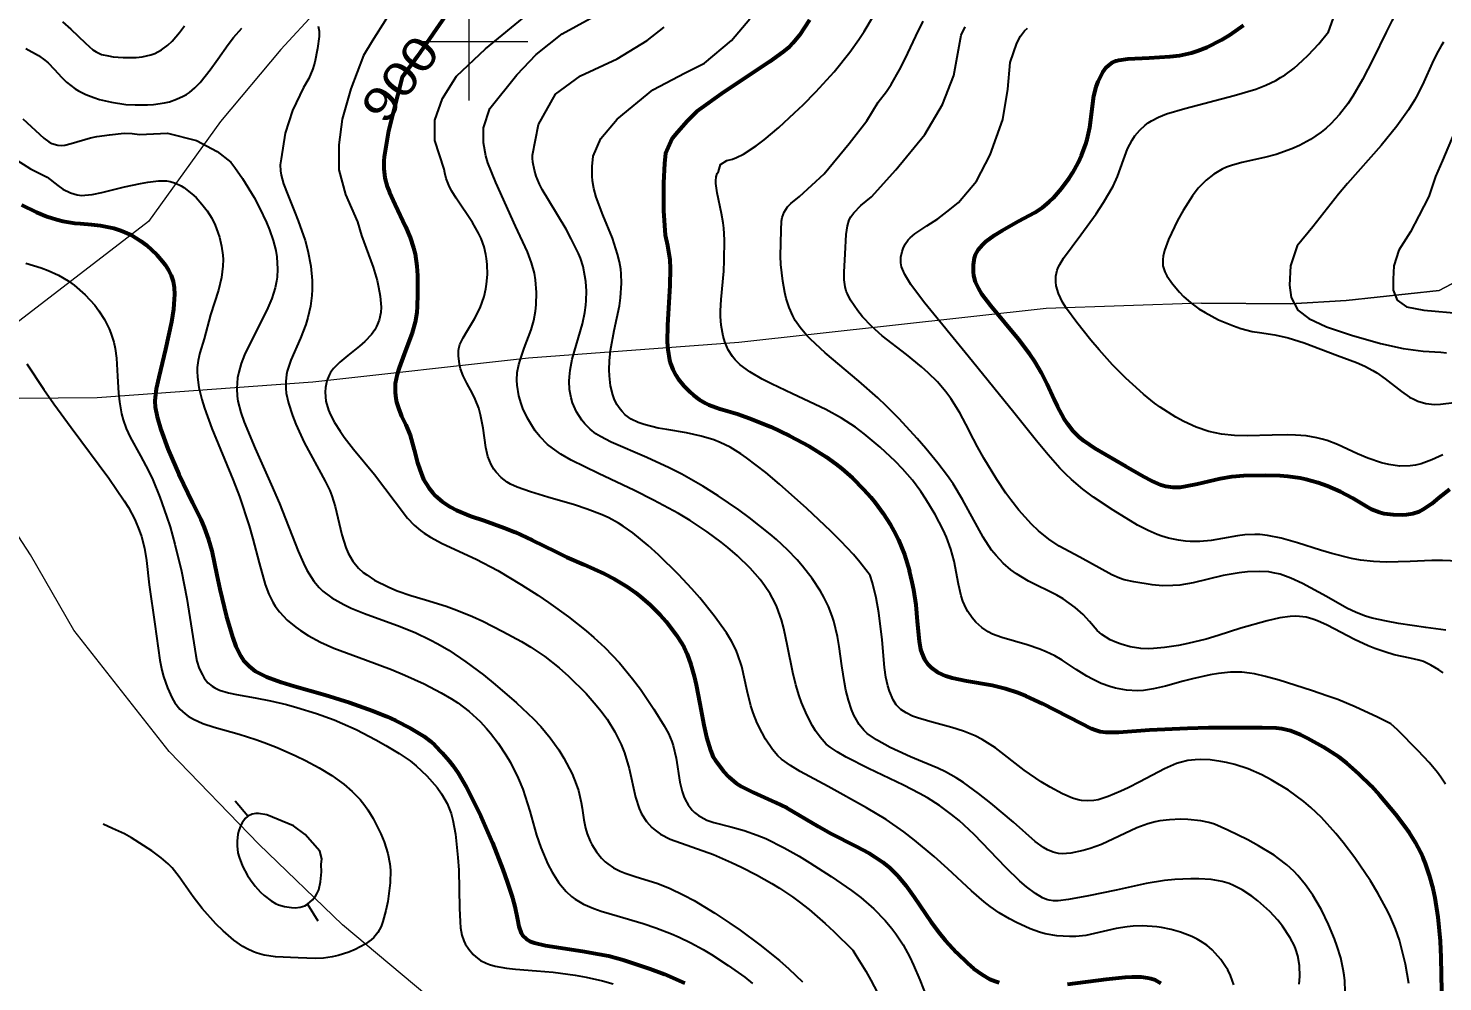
# Model space of a CAD drawing. Header units: metres. Extents: x 545098 to 555652, y 1854398 to 1862642.
# Drawn here: x 548775 to 549497, y 1857521 to 1858007 of the extents above; entities that cross this region are included whole.
import ezdxf
from ezdxf.enums import TextEntityAlignment as Align

# ---------------------------------------------------------------- set-up
doc = ezdxf.new("R2010")
doc.units = ezdxf.units.M
doc.header["$LTSCALE"] = 6.8
for name, color, linetype, lineweight in [('1', 7, 'Continuous', 25), ('2', 7, 'Continuous', 53), ('29', 7, 'Continuous', 25), ('34', 7, 'Continuous', 13), ('51', 7, 'Continuous', 13), ('52', 7, 'Continuous', 13), ('53', 7, 'Continuous', 13), ('60', 7, 'Continuous', 13)]:
    doc.layers.add(name, color=color, linetype=linetype, lineweight=lineweight)
doc.layers.add('4', color=7, linetype='Continuous')

msp = doc.modelspace()

# ---------------------------------------------------------------- linework, layer by layer
at = {"layer": '1'}
for points in [[(549497.05, 1858037.58), (549495.2, 1858036.82), (549493.4, 1858035.9), (549489.94, 1858033.67), (549486.69, 1858031.08), (549481.02, 1858025.58), (549476.42, 1858020.24), (549474.22, 1858017.05), (549470.58, 1858010.68), (549467.72, 1858005), (549461.13, 1857991.4), (549455.71, 1857980.83), (549450.72, 1857972.26), (549448.11, 1857968.35), (549443.99, 1857962.95), (549439.51, 1857958.13), (549437.11, 1857955.94)], [(549383.78, 1857799.88), (549380.5, 1857800.48), (549377.26, 1857801.27), (549370.87, 1857803.41), (549364.62, 1857806.24), (549360.52, 1857808.47), (549352.55, 1857813.62), (549349.64, 1857815.76), (549343.95, 1857820.31), (549338.47, 1857825.15), (549334.95, 1857828.49), (549328.23, 1857835.31), (549321.28, 1857842.96), (549317.08, 1857847.88), (549309.92, 1857856.79), (549304.67, 1857864.02), (549302.73, 1857867.18), (549300.61, 1857871.63), (549299.5, 1857875.54), (549299.25, 1857877.5), (549299.31, 1857880.46), (549299.95, 1857883.45), (549300.5, 1857884.96), (549301.22, 1857886.49), (549303.13, 1857889.65), (549312.08, 1857901.5), (549319.85, 1857912.3), (549323.63, 1857918.09), (549328.43, 1857926.41), (549330.72, 1857931.35), (549333.82, 1857939.83), (549335.88, 1857945.35), (549338.23, 1857949.87), (549339.63, 1857951.99), (549342.05, 1857954.92), (549344.86, 1857957.53), (549346.41, 1857958.7), (549348.07, 1857959.77), (549351.7, 1857961.64), (549355.74, 1857963.25), (549365.08, 1857966.06), (549390.25, 1857972.57), (549401.21, 1857975.91), (549406.41, 1857977.94), (549411.41, 1857980.35), (549413.83, 1857981.73), (549416.19, 1857983.24), (549420.77, 1857986.63), (549425.14, 1857990.43), (549427.94, 1857993.16), (549433.32, 1857998.95), (549438.36, 1858005.05), (549445.46, 1858025.14)], [(549284.3, 1857568.96), (549280.92, 1857571.91), (549273.75, 1857578.77), (549257.53, 1857595.72), (549249.91, 1857602.7), (549245.98, 1857605.92), (549239.97, 1857610.35), (549233.85, 1857614.26), (549229.74, 1857616.61), (549221.55, 1857620.87), (549203.63, 1857629.39), (549192.33, 1857635.1), (549187.68, 1857637.75), (549184.11, 1857640.13), (549182.2, 1857641.7), (549178.99, 1857645.23), (549176.7, 1857648.53), (549175.2, 1857651.04), (549172.29, 1857656.66), (549169.58, 1857662.96), (549168.33, 1857666.41), (549166.61, 1857672.05), (549165.1, 1857678.29), (549162.45, 1857691.71), (549160.6, 1857700.67), (549159.41, 1857705.1), (549156.97, 1857711.72), (549155.93, 1857713.93), (549153.5, 1857718.34), (549150.59, 1857722.73), (549148.39, 1857725.65), (549143.4, 1857731.44), (549136.86, 1857737.86), (549132.03, 1857742.04), (549128.62, 1857744.77), (549121.41, 1857750.07), (549112.77, 1857755.74), (549106.74, 1857759.36), (549094.13, 1857766.25), (549084.35, 1857771.14), (549066, 1857779.8), (549052.04, 1857786.63), (549046.76, 1857789.66), (549042.46, 1857792.66), (549040.06, 1857794.65), (549036.1, 1857798.64), (549033.68, 1857801.64), (549032.26, 1857803.7), (549029.73, 1857808.08), (549027.48, 1857812.97), (549026.51, 1857815.55), (549025.34, 1857819.5), (549024.46, 1857824.78), (549024.34, 1857827.43), (549024.59, 1857831.39), (549025.37, 1857835.36), (549026.14, 1857838.06), (549028.13, 1857843.74), (549031.59, 1857853.1), (549033.01, 1857857.91), (549033.93, 1857862.65), (549034.27, 1857865.78), (549034.42, 1857872.1), (549033.88, 1857878.61), (549033.29, 1857881.99), (549031.87, 1857887.29), (549029.73, 1857892.95), (549023.74, 1857905.99), (549013.65, 1857928.17), (549009.55, 1857938.2), (549008.46, 1857941.91), (549007.3, 1857948.48), (549007.3, 1857956.18), (549010.6, 1857966.08), (549024.35, 1857983.14), (549034.25, 1857993.6), (549047.44, 1858004.05), (549068.85, 1858015.75)], [(548792.68, 1858010.22), (548796.91, 1858006.41), (548804.33, 1857999.25), (548808, 1857995.99), (548809.71, 1857994.84), (548812.54, 1857993.59), (548815.99, 1857992.78), (548818.51, 1857992.43), (548823.58, 1857992.03), (548830.21, 1857991.98), (548833.32, 1857992.3), (548837.59, 1857993.29), (548839.77, 1857994.11), (548843.08, 1857995.88), (548846.37, 1857998.35), (548848.49, 1858000.32), (548852.37, 1858004.73), (548854.84, 1858008.24)], [(548957.83, 1858011.98), (548950.55, 1858000.29), (548946.21, 1857993.04), (548939.64, 1857976.01), (548935.24, 1857960.6), (548933.59, 1857947.4), (548933.59, 1857934.74), (548936.89, 1857922.09), (548943.08, 1857908.11), (548945.16, 1857901.24), (548951, 1857885.02), (548953.07, 1857878.18), (548953.86, 1857874.93), (548954.7, 1857870.31), (548955.11, 1857864.63), (548954.94, 1857861.96), (548954.13, 1857858.1), (548952.77, 1857854.78), (548951.85, 1857853.14), (548950.14, 1857850.71), (548946.8, 1857847.09), (548944.07, 1857844.69), (548938.12, 1857839.98), (548934.03, 1857836.6), (548930.91, 1857833.41), (548929.37, 1857831.32), (548928.55, 1857829.93), (548927.38, 1857827.07), (548926.68, 1857823.69), (548926.55, 1857821.36), (548926.98, 1857816.68), (548928.26, 1857812.06), (548929.28, 1857809.66), (548931.36, 1857805.76), (548934.15, 1857801.39), (548936.31, 1857798.31), (548941.01, 1857792.16), (548951.82, 1857779.22), (548962.28, 1857765.29), (548968.64, 1857757.04), (548971.95, 1857753.51), (548975.2, 1857750.69)], [(549157.39, 1857635.85), (549154.8, 1857638.92), (549151.2, 1857644.33), (549149.42, 1857647.47), (549146.96, 1857652.5), (549144.89, 1857657.7), (549143.72, 1857661.28), (549141.79, 1857668.87), (549139.08, 1857681.41), (549136.96, 1857687.88), (549136.03, 1857690.03), (549133.84, 1857694.3), (549131.24, 1857698.58), (549125.04, 1857707.27), (549117.74, 1857716.33), (549113.65, 1857721.03), (549106.85, 1857728.34), (549096.66, 1857738.36), (549091.36, 1857743.13), (549083.57, 1857749.45), (549078.64, 1857752.91), (549076.2, 1857754.42), (549071.26, 1857757.11), (549067.81, 1857758.72), (549060.22, 1857761.65), (549053.75, 1857763.75), (549040.21, 1857767.73), (549031.24, 1857770.41), (549024.54, 1857772.81), (549021.19, 1857774.37), (549019.34, 1857775.44), (549016.27, 1857777.77), (549013.72, 1857780.49), (549012.62, 1857782.01), (549011.19, 1857784.47), (549009.57, 1857788.54), (549008.56, 1857793.04), (549007.2, 1857802.92), (549005.83, 1857809.76), (549004.9, 1857813.09), (549003.16, 1857817.8), (549001.78, 1857820.66), (548998.87, 1857825.88), (548996.97, 1857829.55), (548995.65, 1857833.17), (548995.09, 1857835.5), (548994.56, 1857839.8), (548994.59, 1857842.33), (548994.77, 1857843.57), (548995.32, 1857845.54), (548996.92, 1857849.03), (548998.6, 1857851.89), (549002.71, 1857858.68), (549005.6, 1857864.32), (549007.64, 1857870.11), (549008.52, 1857873.94), (549008.92, 1857876.45), (549009.33, 1857881.3), (549009.26, 1857886.37), (549008.92, 1857889.55), (549008.58, 1857891.59), (549007.61, 1857895.5), (549006.1, 1857899.71), (549004.84, 1857902.45), (549001.75, 1857907.92), (548993.41, 1857920.19), (548991.23, 1857923.84), (548990.06, 1857926.11), (548988.37, 1857930.29), (548987.6, 1857933.16), (548987.3, 1857934.97), (548982.53, 1857949.6), (548982.53, 1857960.05), (548986.38, 1857971.06), (548993.62, 1857982.53), (549008.37, 1857996.37), (549030.15, 1858014.32)], [(549302.73, 1857616.3), (549296.4, 1857619.76), (549291.85, 1857622.56), (549283.15, 1857628.49), (549268.52, 1857639.81), (549261.72, 1857644.03), (549258.03, 1857645.9), (549252.22, 1857648.35), (549246.24, 1857650.29), (549234.92, 1857653.24), (549228.77, 1857655.07), (549226.19, 1857656.04), (549222.89, 1857657.62), (549220.24, 1857659.42), (549218.76, 1857660.82), (549217.88, 1857661.86), (549216.33, 1857664.27), (549214.36, 1857668.81), (549213.56, 1857671.46), (549212.6, 1857675.86), (549211.93, 1857680.83), (549210.66, 1857694.87), (549209.03, 1857708.74), (549207.64, 1857716.42), (549205.72, 1857724.08), (549204.51, 1857727.79), (549203.54, 1857729.18), (549199.31, 1857734.64), (549195.99, 1857738.5), (549189.57, 1857745.29), (549184.42, 1857750.4), (549172.27, 1857761.86), (549158.38, 1857774.32), (549151.37, 1857780.24), (549141.56, 1857787.83), (549138.6, 1857789.86), (549133.15, 1857793.17), (549128.12, 1857795.65), (549124.88, 1857796.93), (549118.42, 1857798.88), (549110.83, 1857800.51), (549100.92, 1857802.2), (549096.48, 1857802.98), (549089.21, 1857804.71), (549086.3, 1857805.73), (549082.64, 1857807.53), (549079.67, 1857809.74), (549078.02, 1857811.39), (549077.05, 1857812.56), (549075.42, 1857815.01), (549073.99, 1857817.9), (549073.25, 1857819.94), (549072.17, 1857824.45), (549071.55, 1857829.69), (549071.44, 1857832.61), (549071.59, 1857837.34), (549072.15, 1857842.46), (549074, 1857852.69), (549076.73, 1857865.4), (549077.3, 1857869.35), (549077.79, 1857876.96), (549077.61, 1857881.69), (549077.34, 1857884.04), (549076.7, 1857887.71), (549075.74, 1857891.65), (549073.14, 1857899.79), (549068.27, 1857911.72), (549064.82, 1857920.77), (549063.56, 1857925.13), (549062.9, 1857929.04), (549062.73, 1857931.48), (549062.81, 1857936.37), (549063.26, 1857941.69), (549067.24, 1857950.68), (549075.49, 1857960.58), (549093.63, 1857975.44), (549110.13, 1857984.24), (549120.03, 1857989.19), (549133.77, 1858000.75), (549143.12, 1858011.75)], [(549291.12, 1857690.16), (549284.6, 1857692.45), (549271.75, 1857696.16), (549266.96, 1857697.92), (549264.73, 1857699.03), (549261.54, 1857701.19), (549258.51, 1857704.03), (549256.64, 1857706.22), (549254.44, 1857709.37), (549253.51, 1857710.98), (549251.84, 1857714.68), (549250.99, 1857717.31), (549249.62, 1857723.4), (549247.42, 1857735.05), (549245.78, 1857741.27), (549243.53, 1857747.26), (549241.73, 1857751.14), (549237.63, 1857758.84), (549233.01, 1857766.64), (549230.44, 1857770.57), (549226.1, 1857776.42), (549221.1, 1857782.17), (549217.46, 1857785.93), (549209.69, 1857793.21), (549201.45, 1857800.1), (549197.05, 1857803.38), (549189.88, 1857808.04), (549181.94, 1857812.4), (549165.02, 1857820.42), (549154.28, 1857825.48), (549149.43, 1857827.95), (549143.13, 1857831.64), (549138.27, 1857835.31), (549135.75, 1857837.8), (549134.36, 1857839.48), (549132.14, 1857842.94), (549130.37, 1857847.02), (549129.56, 1857849.81), (549128.58, 1857855.52), (549128.27, 1857859.82), (549128.23, 1857862.71), (549128.5, 1857868.57), (549129.91, 1857882.94), (549130.17, 1857888.38), (549130.18, 1857898.97), (549129.85, 1857904.89), (549129.54, 1857907.74), (549128.78, 1857912.36), (549126.57, 1857923.02), (549125.9, 1857927.74), (549125.84, 1857929.04), (549126.02, 1857931.22), (549126.57, 1857932.92), (549127.14, 1857933.84), (549128.27, 1857937.47), (549131.48, 1857939.44), (549134.35, 1857940.17), (549136.44, 1857940.96), (549139.98, 1857942.77), (549146.37, 1857946.95), (549150.48, 1857950.07), (549157.99, 1857956.37), (549166.03, 1857963.74), (549170.34, 1857967.9), (549176.9, 1857974.52), (549186.24, 1857984.77), (549194.21, 1857994.74), (549198.76, 1858001.13), (549201.49, 1858005.27), (549206.32, 1858013.23)], [(549303.03, 1857715.86), (549299.78, 1857717.79), (549285.27, 1857724.82), (549279.2, 1857728.53), (549276.33, 1857730.64), (549272.34, 1857734.09), (549268.75, 1857737.89), (549266.51, 1857740.71), (549262.13, 1857747.37), (549251.72, 1857766.47), (549246.82, 1857774.56), (549244.04, 1857778.61), (549239.08, 1857785.15), (549232.96, 1857792.54), (549228.46, 1857797.71), (549219.29, 1857807.68), (549212.8, 1857814.25), (549208.46, 1857818.37), (549198.82, 1857826.85), (549181.6, 1857841.32), (549174.1, 1857848.28), (549172.09, 1857850.4), (549168.81, 1857854.33), (549166.37, 1857857.93), (549165.11, 1857860.18), (549163.24, 1857864.47), (549161.75, 1857869.11), (549161.01, 1857872.12), (549159.96, 1857877.94), (549159, 1857886.36), (549158.81, 1857890.71), (549159.12, 1857903.93), (549159.36, 1857908.44), (549159.67, 1857910.38), (549160.63, 1857913.1), (549162.43, 1857915.78), (549164.11, 1857917.56), (549168.52, 1857921.11), (549181.02, 1857932.74), (549193.86, 1857948.16), (549202.85, 1857959.73), (549208.6, 1857969.15), (549212.86, 1857974.67), (549215.27, 1857978.31), (549219.45, 1857985.66), (549222.33, 1857991.3), (549227.84, 1858002.85), (549231.51, 1858010.47)], [(548773.94, 1857996.63), (548780.37, 1857993), (548783.66, 1857990.7), (548785.34, 1857989.26), (548788.41, 1857986.01), (548792.24, 1857981.74), (548794.66, 1857979.41), (548799.07, 1857976.04), (548800.77, 1857975.02), (548804.5, 1857973.15), (548808.61, 1857971.55), (548811.53, 1857970.63), (548817.66, 1857969.16), (548824.86, 1857968.12), (548829.68, 1857967.8), (548835.94, 1857967.83), (548838.94, 1857968.04), (548844.55, 1857968.86), (548847.16, 1857969.48), (548850.83, 1857970.7), (548854.21, 1857972.28), (548855.8, 1857973.21), (548857.31, 1857974.24), (548860.15, 1857976.58), (548862.81, 1857979.28), (548867.91, 1857985.68), (548871.8, 1857991.19), (548877.15, 1857998.73), (548879.9, 1858002.27), (548884.09, 1858006.97)], [(548923.04, 1858007.96), (548923.45, 1858005.47), (548923.49, 1858002.73), (548922.75, 1857996.55), (548921.27, 1857989.7), (548920.23, 1857986.23), (548918.2, 1857981.23), (548915.53, 1857976.69), (548909.95, 1857965.01), (548906.1, 1857953.45), (548904.07, 1857940.38), (548903.66, 1857937.28), (548903.79, 1857934.19), (548904.14, 1857932.07), (548905.4, 1857927.59), (548907.51, 1857921.97), (548911.02, 1857913.44), (548912.87, 1857908.73), (548916.33, 1857898.58), (548917.77, 1857893.34), (548919.32, 1857885.58), (548919.96, 1857878.22), (548919.94, 1857873.59), (548919.75, 1857870.64), (548919.03, 1857865.11), (548917.78, 1857859.46), (548916.71, 1857855.89), (548913.98, 1857848.81), (548909.09, 1857837.58), (548907.27, 1857832.01), (548906.88, 1857830.22), (548906.46, 1857826.68), (548906.49, 1857823.15), (548906.75, 1857820.74), (548907.83, 1857815.67), (548909.86, 1857809.42), (548911.62, 1857804.97), (548915.95, 1857795.65), (548926.55, 1857775.94), (548928.88, 1857771.19), (548930.03, 1857768.44), (548931.75, 1857763.03), (548935.12, 1857748.49), (548937.09, 1857742.11)], [(549199.01, 1857651.72), (549196.31, 1857656.56), (549195.09, 1857659.41), (549193.48, 1857664.14), (549192.18, 1857669.34), (549191.44, 1857673.13), (549190.13, 1857681.65), (549188.75, 1857691.51), (549187.85, 1857696.71), (549185.98, 1857704.46), (549185.18, 1857706.97), (549183.27, 1857711.88), (549180.96, 1857716.67), (549179.18, 1857719.83), (549175.06, 1857726.15), (549170.12, 1857732.55), (549167.27, 1857735.83), (549162.41, 1857740.88), (549156.76, 1857746.16), (549153.6, 1857748.89), (549142.84, 1857757.41), (549137.65, 1857761.22), (549127.04, 1857768.48), (549119.27, 1857773.37), (549108.53, 1857779.44), (549102.04, 1857782.73), (549090.66, 1857787.92), (549072.4, 1857795.79), (549066.97, 1857798.64), (549064.7, 1857800.1), (549061.72, 1857802.45), (549059.1, 1857805.1), (549057.53, 1857807.04), (549054.85, 1857811.25), (549052.77, 1857815.9), (549052.01, 1857818.45), (549051.28, 1857822.66), (549051.09, 1857826.83), (549051.16, 1857829.06), (549051.5, 1857832.57), (549052.53, 1857838.16), (549057.76, 1857856.12), (549059.01, 1857861.94), (549059.54, 1857865.68), (549059.75, 1857868.11), (549059.85, 1857872.78), (549059.49, 1857877.68), (549059.06, 1857880.63), (549058.12, 1857885.33), (549056.87, 1857889.61), (549055.85, 1857891.95), (549052.08, 1857899.56), (549049.49, 1857904.36), (549040.68, 1857919.11), (549037.3, 1857924.72), (549035.88, 1857927.4), (549034.16, 1857931.53), (549033.31, 1857934.49), (549032.58, 1857938.61), (549032.39, 1857940.71), (549032.4, 1857942.24), (549035.35, 1857957.83), (549044.14, 1857973.24), (549056.79, 1857982.59), (549075.49, 1857991.4), (549090.88, 1858000.75), (549099.51, 1858007.47)], [(549498.17, 1857699.89), (549487.95, 1857701.32), (549473.99, 1857703.32), (549467.85, 1857704.4), (549460.61, 1857706.04), (549457.28, 1857707.03), (549452.49, 1857708.85), (549447.75, 1857711.15), (549437.39, 1857717.03), (549425.13, 1857723.71), (549419.12, 1857726.47), (549413.66, 1857728.39), (549410.19, 1857729.2), (549407.86, 1857729.55), (549402.98, 1857729.84), (549396.94, 1857729.59), (549392.75, 1857729.15), (549384.63, 1857727.78), (549369.22, 1857723.99), (549362.43, 1857722.88), (549358.95, 1857722.59), (549353.67, 1857722.53), (549348.44, 1857722.94), (549339.08, 1857724.49), (549334.18, 1857725.61), (549331.8, 1857726.39), (549327.76, 1857728.14), (549311.5, 1857737.1), (549300.9, 1857742.78), (549295.71, 1857746.22), (549290.4, 1857750.63), (549286.9, 1857753.99), (549280.42, 1857761.08), (549276.27, 1857766.31), (549273.78, 1857769.75), (549269.17, 1857776.7), (549262.5, 1857787.68), (549259.33, 1857793.39), (549257.32, 1857797.26), (549253.37, 1857805.01), (549250.27, 1857810.71), (549245.67, 1857818.01), (549243.1, 1857821.49), (549238.88, 1857826.49), (549234.14, 1857831.21), (549230.7, 1857834.27), (549223.12, 1857840.42), (549210.75, 1857850.1), (549205.18, 1857854.99), (549200.64, 1857859.76), (549198.19, 1857862.79), (549194.55, 1857868.27), (549192.94, 1857871.4), (549192.36, 1857872.87), (549191.73, 1857875.06), (549191.27, 1857878.56), (549191.26, 1857882.58), (549191.82, 1857891.92), (549192.34, 1857901.77), (549192.92, 1857906.06), (549193.89, 1857909.22), (549194.64, 1857910.66), (549196.2, 1857912.82), (549199.82, 1857916.43), (549205.21, 1857920.9), (549217.62, 1857934.67), (549232.39, 1857952.66), (549241.38, 1857968.08), (549247.16, 1857982.86), (549250.97, 1858003.33), (549252.97, 1858007.59)], [(549304.34, 1857779.54), (549301.36, 1857782.59), (549295.34, 1857789.26), (549289.34, 1857796.44), (549277.81, 1857810.96), (549254.61, 1857839.71), (549232.4, 1857866.75), (549227.61, 1857872.98), (549225.29, 1857876.24), (549222.23, 1857881.28), (549221.01, 1857884.02), (549220.61, 1857885.3), (549220.25, 1857887.19), (549220.27, 1857890.15), (549220.83, 1857893.04), (549221.34, 1857894.54), (549222.45, 1857896.81), (549224.02, 1857899.01), (549224.99, 1857900.07), (549227.34, 1857902.06), (549233.46, 1857906.09), (549239.04, 1857909.77), (549245.23, 1857914.43), (549249.53, 1857917.97), (549258.72, 1857928.88), (549265.78, 1857942.38), (549272.2, 1857960.37), (549274.77, 1857975.79), (549276.03, 1857989.53), (549279.44, 1857999.35), (549281.16, 1858002.87), (549283.26, 1858005.58), (549284.88, 1858006.99)], [(549497.04, 1857999.83), (549495.8, 1857997.93), (549493.45, 1857993.74), (549491.23, 1857989.18), (549486.94, 1857979.63), (549483.92, 1857973.38), (549482.2, 1857970.22), (549479.2, 1857965.25), (549473.25, 1857956.9), (549465.27, 1857947.17), (549448.03, 1857927.66), (549443.4, 1857922.26), (549430.42, 1857905.71), (549422.34, 1857895.91), (549418.93, 1857885.69), (549418.51, 1857875.9), (549419.36, 1857869.51), (549422.76, 1857863.12), (549428.3, 1857858.86), (549437.24, 1857854.6), (549450, 1857850.34), (549464.9, 1857846.08), (549476.39, 1857843.53), (549486.61, 1857842.25), (549495.61, 1857841.63), (549498.59, 1857841.37)], [(548772.41, 1857960.77), (548783.08, 1857950.8), (548785.6, 1857949), (548787.18, 1857948.18), (548790.15, 1857947.28), (548792.27, 1857947.15), (548793.74, 1857947.3), (548797.08, 1857948.07)], [(548797.08, 1857948.07), (548806.83, 1857950.98), (548810.05, 1857951.64), (548816.58, 1857952.56), (548824.07, 1857953.39), (548828.13, 1857953.32), (548831.83, 1857952.74), (548846.16, 1857953.45), (548861.01, 1857949.6), (548871.46, 1857944.1), (548878.39, 1857938.61), (548880.49, 1857935.95), (548884.47, 1857930.27), (548890.3, 1857920.66), (548893.12, 1857915.36), (548896.65, 1857907.88), (548898.2, 1857904.12), (548900.11, 1857898.65), (548901.41, 1857893.55), (548901.95, 1857890.33), (548902.33, 1857884.1), (548902.11, 1857879.97), (548901.83, 1857877.84), (548901.14, 1857874.53), (548899.43, 1857869.1), (548896.83, 1857863.04), (548890.57, 1857850.67), (548885.5, 1857840.4), (548883.71, 1857835.86), (548882.47, 1857831.47), (548881.93, 1857828.63), (548881.49, 1857823.17), (548881.69, 1857819.27), (548882.09, 1857816.64), (548883.56, 1857810.94), (548885.3, 1857805.93), (548890.86, 1857792.58), (548899.08, 1857774.13), (548903.23, 1857764.44), (548912.8, 1857740.11), (548915.52, 1857734.03), (548917.29, 1857730.55), (548920.79, 1857724.88), (548923.46, 1857721.62), (548925.38, 1857719.77), (548929.98, 1857716.41), (548936.09, 1857712.97), (548939.86, 1857711.17), (548946.58, 1857708.38), (548951.81, 1857706.44), (548963.42, 1857702.24), (548972.43, 1857698.64), (548980.18, 1857694.98), (548983.99, 1857692.94), (548989.7, 1857689.59), (548998.4, 1857683.79), (549007.38, 1857677.02), (549013.3, 1857672.22), (549024.17, 1857662.83), (549032.87, 1857654.58), (549036.52, 1857650.72), (549041.37, 1857644.9), (549045.71, 1857638.77), (549048.28, 1857634.62), (549052.48, 1857626.67), (549054.67, 1857621.34), (549055.74, 1857618.07), (549057.17, 1857611.95), (549057.64, 1857609), (549058.49, 1857603.2), (549059.4, 1857598.89), (549060.27, 1857596.04), (549061.77, 1857592.32), (549062.66, 1857590.54), (549064.93, 1857586.81), (549067.54, 1857583.6), (549069.45, 1857581.75), (549070.79, 1857580.63), (549073.62, 1857578.68), (549077.05, 1857576.87), (549079.52, 1857575.83), (549085.14, 1857573.98), (549095.77, 1857570.78), (549102.26, 1857568.26), (549109.55, 1857564.74), (549114.71, 1857561.93), (549125.28, 1857555.57), (549133.06, 1857550.45), (549138.17, 1857546.9), (549148.27, 1857539.42), (549158.26, 1857531.36), (549163.12, 1857527.11), (549170.09, 1857520.46)], [(549437.11, 1857955.94), (549434.59, 1857953.9), (549429.23, 1857950.26), (549423.54, 1857947.17), (549419.62, 1857945.42), (549411.62, 1857942.59), (549405.61, 1857941.01), (549394.09, 1857938.39), (549388.82, 1857936.89), (549386.37, 1857935.99), (549384.05, 1857934.97), (549379.77, 1857932.49), (549375.89, 1857929.44), (549373.49, 1857927.07), (549371.94, 1857925.34), (549368.96, 1857921.5), (549364.2, 1857914.04), (549361.34, 1857908.8), (549356.78, 1857899.12), (549354.71, 1857893.57), (549353.98, 1857890.62), (549353.75, 1857888.89), (549353.87, 1857885.82), (549354.83, 1857882.62), (549355.87, 1857880.57), (549358.7, 1857876.47), (549362.31, 1857872.23), (549364.42, 1857870.09), (549368.05, 1857866.92), (549372.28, 1857863.86), (549375.41, 1857861.9), (549382.3, 1857858.25), (549389.81, 1857855.07), (549393.66, 1857853.77), (549399.39, 1857852.3), (549403.12, 1857851.67), (549410.95, 1857850.57), (549417.81, 1857849.08), (549425.92, 1857846.47), (549442.97, 1857839.98), (549452.55, 1857836.38), (549456.84, 1857834.53), (549460.99, 1857832.36), (549463.04, 1857831.09), (549467.19, 1857828.12), (549475.55, 1857821.62), (549479.71, 1857818.8), (549481.78, 1857817.64), (549483.84, 1857816.71), (549488.01, 1857815.48), (549492.39, 1857815.02), (549495.51, 1857815.1), (549502.47, 1857816.05)], [(549502.39, 1857953.54), (549496.43, 1857939.48), (549492.96, 1857931.27), (549489.59, 1857921.04), (549484.48, 1857911.25), (549480.23, 1857903.15), (549474.27, 1857893.78), (549471.71, 1857885.69), (549471.29, 1857878.88), (549471.29, 1857873.34), (549473.41, 1857868.23), (549478.1, 1857864.82), (549487.04, 1857863.12), (549506.19, 1857861.42)], [(548767.53, 1857940.79), (548776.33, 1857935.29), (548784.81, 1857930.92), (548790.17, 1857926.65), (548792.84, 1857924.9), (548796.64, 1857922.93), (548800.12, 1857921.89), (548802.44, 1857921.68), (548804.06, 1857921.72), (548807.69, 1857922.2), (548812.59, 1857923.23), (548824.2, 1857926.05), (548832.32, 1857927.81), (548836.21, 1857928.48), (548841.55, 1857929.08), (548845.65, 1857929.05), (548847.55, 1857928.78), (548850.31, 1857927.97), (548853.11, 1857926.61), (548854.56, 1857925.7), (548858.65, 1857922.48), (548860.72, 1857920.52), (548863.74, 1857917.25), (548866.47, 1857913.73), (548867.67, 1857911.92), (548868.75, 1857910.09), (548870.54, 1857906.42), (548871.91, 1857902.77), (548872.62, 1857900.37), (548873.67, 1857895.7), (548874.33, 1857891.23), (548874.49, 1857888.99)], [(548773.96, 1857887.06), (548781.66, 1857884.73), (548785.33, 1857883.4), (548790.59, 1857881.02), (548795.51, 1857878.05), (548798.59, 1857875.8), (548804.22, 1857870.87), (548809.07, 1857865.63), (548811.21, 1857862.86), (548814.04, 1857858.43), (548816.41, 1857853.61), (548817.31, 1857851.38), (548818.77, 1857846.88), (548819.55, 1857843.54), (548820.22, 1857838.69), (548820.62, 1857829.5), (548821.16, 1857820.71), (548821.69, 1857816.29), (548822.77, 1857810.27), (548823.54, 1857807.24), (548825.07, 1857802.73), (548827.11, 1857798.28), (548832.4, 1857788.82), (548836.52, 1857781.21)], [(548874.49, 1857888.99), (548874.46, 1857885.53), (548873.74, 1857879.86), (548872.14, 1857873.4), (548868.17, 1857860.75), (548864.8, 1857848.55), (548862.63, 1857841.36), (548861.76, 1857837.51), (548861.34, 1857833.88), (548861.28, 1857831.95), (548861.41, 1857828.86), (548862.16, 1857823.64), (548863.66, 1857817.58), (548865.06, 1857813.05), (548868.79, 1857802.81), (548879.68, 1857776.33), (548882.83, 1857768.05), (548887.78, 1857753.17), (548889.73, 1857746.44), (548892.95, 1857734.16), (548895.92, 1857723.24), (548897.79, 1857718.28), (548899.9, 1857714.13), (548901.16, 1857712.14), (548903.32, 1857709.23), (548907.28, 1857705.02), (548911.58, 1857701.38), (548913.99, 1857699.63), (548917.87, 1857697.12), (548924.19, 1857693.69), (548931.04, 1857690.72), (548947.23, 1857684.8), (548960.36, 1857679.8), (548967.18, 1857676.99), (548977.02, 1857672.56), (548985.8, 1857667.99), (548991.02, 1857664.86), (548994.22, 1857662.74), (549000.02, 1857658.39), (549005.64, 1857653.29), (549008.94, 1857649.75), (549010.98, 1857647.32), (549014.77, 1857642.29), (549018.68, 1857636.36), (549021.04, 1857632.33), (549025.05, 1857624.39), (549027.36, 1857618.73), (549028.65, 1857615.03), (549030.89, 1857607.52), (549034.35, 1857595.38), (549036.54, 1857589), (549040.23, 1857580.45), (549042.36, 1857576.41), (549045.83, 1857570.95), (549049.56, 1857566.5), (549052.25, 1857564.05), (549054.16, 1857562.61), (549058.3, 1857560.15), (549063.54, 1857557.88), (549067.36, 1857556.56), (549075.58, 1857554.09), (549088.75, 1857550.16), (549095.18, 1857548.03), (549103.23, 1857544.96), (549107.15, 1857543.25), (549113.11, 1857540.32), (549119.33, 1857536.89), (549123.59, 1857534.35), (549132.17, 1857528.81), (549140.57, 1857522.83), (549144.62, 1857519.66)], [(548774.43, 1857835.75), (548783.12, 1857822.66), (548788.27, 1857815.29), (548796.99, 1857803.25), (548816.2, 1857777.41), (548824.14, 1857765.78), (548826.21, 1857762.37), (548829.49, 1857756.28), (548831.79, 1857750.95), (548832.9, 1857747.72), (548834.38, 1857741.78), (548835.39, 1857735.47), (548836.74, 1857722.95), (548839.75, 1857702.96), (548842.27, 1857684.62), (548843.34, 1857679.43), (548844.18, 1857676.24)], [(549496.6, 1857789.24), (549491.07, 1857786.71), (549485.54, 1857784.78), (549482.77, 1857784.13), (549480.01, 1857783.73), (549474.5, 1857783.62), (549469.04, 1857784.32), (549465.43, 1857785.16), (549458.33, 1857787.57), (549453.13, 1857789.83), (549442.85, 1857794.55), (549437.68, 1857796.57), (549435.06, 1857797.39), (549432.41, 1857798.06), (549427.02, 1857798.97), (549421.45, 1857799.42), (549417.63, 1857799.51), (549409.67, 1857799.38), (549396.93, 1857799.03), (549390.36, 1857799.2), (549383.78, 1857799.88)], [(548836.52, 1857781.21), (548838.75, 1857776.52), (548842.33, 1857767.8), (548845.73, 1857758.03), (548847.44, 1857752.55), (548849.94, 1857743.79), (548853.31, 1857729.93), (548855.99, 1857716.06), (548859.52, 1857693.42), (548860.61, 1857686.91), (548861.21, 1857684.11), (548862.4, 1857680.36), (548863.94, 1857677.01), (548864.93, 1857675.37), (548866.81, 1857673.07), (548868.96, 1857671.27), (548870.29, 1857670.47), (548872.66, 1857669.35), (548877.33, 1857667.88), (548881.3, 1857667.02), (548890.82, 1857665.31), (548898.75, 1857663.79), (548906.83, 1857661.89), (548912.13, 1857660.46), (548922.14, 1857657.37), (548931.11, 1857654.14), (548935.49, 1857652.33), (548942.38, 1857649.16), (548952.49, 1857643.94), (548957.53, 1857641.12), (548964.41, 1857636.97), (548969.97, 1857633.14), (548973.07, 1857630.67), (548978.52, 1857625.49), (548983.63, 1857619.54), (548985.94, 1857616.34), (548988.83, 1857611.4), (548990.82, 1857606.41), (548991.75, 1857603.02), (548993.02, 1857595.86), (548994.33, 1857583.84), (548994.72, 1857577.36), (548995.09, 1857558.04), (548995.39, 1857551.04), (548995.68, 1857548.08), (548996.32, 1857544.34), (548997.28, 1857541.42), (548998.07, 1857539.82), (548999.91, 1857537.06), (549002.05, 1857534.43), (549003.36, 1857533.17), (549005.81, 1857531.41), (549008.63, 1857530.01), (549010.34, 1857529.39), (549013.33, 1857528.55), (549018.99, 1857527.53), (549023.61, 1857527.01), (549034.31, 1857526.15), (549042.89, 1857525.4), (549054.16, 1857523.9), (549059.71, 1857522.88), (549068.02, 1857520.94), (549073.48, 1857519.4)], [(549504.68, 1857735.07), (549496.5, 1857735.43), (549490.96, 1857735.37), (549480.03, 1857734.91), (549467.72, 1857734.6), (549461.23, 1857734.88), (549454.64, 1857735.65), (549450.07, 1857736.5), (549439.97, 1857739.05), (549434.28, 1857740.77), (549422.45, 1857744.49), (549414.22, 1857746.83), (549407.3, 1857748.24), (549403.25, 1857748.67), (549400.7, 1857748.76), (549395.74, 1857748.5), (549391.97, 1857747.99), (549384.27, 1857746.59), (549378.48, 1857745.66), (549372.78, 1857745.18), (549367.84, 1857745.18), (549365.41, 1857745.34), (549361.85, 1857745.76), (549356.65, 1857746.84), (549353.24, 1857747.86), (549350.96, 1857748.68), (549346.34, 1857750.68), (549340.93, 1857753.51), (549328.54, 1857761.05), (549318.5, 1857767.69), (549313.01, 1857771.83), (549307.28, 1857776.75), (549304.34, 1857779.54)], [(548975.2, 1857750.69), (548977.05, 1857749.35), (548980.23, 1857747.34), (548986.24, 1857744.17), (549003.66, 1857736.04), (549014.69, 1857730.29), (549026.8, 1857723.08), (549035.05, 1857717.71), (549040.46, 1857714.02), (549050.67, 1857706.63), (549059.64, 1857699.57), (549063.68, 1857696.13), (549069.27, 1857691), (549076.75, 1857683.2), (549083.4, 1857675.1), (549087.39, 1857669.71), (549094.25, 1857659.65), (549099.57, 1857651.12), (549101.65, 1857647.15), (549103.34, 1857643.16), (549104.03, 1857641.1), (549105.59, 1857634.6), (549107.54, 1857622.27), (549108.63, 1857617.58), (549109.51, 1857615), (549110.18, 1857613.47), (549111.76, 1857610.69), (549113.72, 1857608.13), (549114.91, 1857606.93), (549117.06, 1857605.25), (549119.72, 1857603.73), (549121.28, 1857603.03), (549124.89, 1857601.78), (549133.41, 1857599.49), (549140.22, 1857597.63), (549146.86, 1857595.37), (549151.29, 1857593.54), (549160.62, 1857588.92), (549168.34, 1857584.52), (549173.73, 1857581.24), (549184.61, 1857574.24), (549194.98, 1857567.09), (549199.81, 1857563.44), (549206.45, 1857557.76), (549212.25, 1857551.8), (549215.64, 1857547.7), (549217.7, 1857544.93), (549221.35, 1857539.35), (549224.74, 1857533.09), (549226.65, 1857529.03), (549229.81, 1857521.47), (549233.68, 1857512.06)], [(548937.09, 1857742.11), (548938.34, 1857739.15), (548940.64, 1857735.09), (548943.6, 1857731.52), (548945.98, 1857729.37), (548947.76, 1857728.02), (548951.8, 1857725.44), (548959.13, 1857721.76), (548963.33, 1857720.02), (548970.23, 1857717.57), (548977.76, 1857715.27), (548988.38, 1857712.04), (548993.77, 1857710.16), (549001.76, 1857706.85), (549007, 1857704.4), (549017.13, 1857699.28), (549026.77, 1857694.1), (549031.51, 1857691.28), (549038.66, 1857686.44), (549045.93, 1857680.63), (549050.71, 1857676.37), (549059.65, 1857667.49), (549064.84, 1857661.66), (549067.17, 1857658.79), (549070.35, 1857654.51), (549074.38, 1857648.08), (549077.54, 1857641.61), (549079.22, 1857637.37), (549081.68, 1857629.39), (549084.89, 1857614.68), (549086.75, 1857608.87), (549088, 1857606.11), (549090.42, 1857602.26), (549093.21, 1857599.19), (549094.85, 1857597.78), (549097.63, 1857595.83), (549102.58, 1857593.27), (549124.63, 1857585.38), (549133.9, 1857581.4), (549138.89, 1857579.03), (549146.62, 1857575.06), (549154.42, 1857570.62), (549158.26, 1857568.25), (549164.95, 1857563.76), (549168.29, 1857561.32), (549173.41, 1857557.3), (549181.58, 1857550.26), (549185.99, 1857546.16), (549195.75, 1857536.57), (549197.29, 1857534.12), (549202.27, 1857525.95), (549204.98, 1857521.25), (549208.33, 1857514.84)], [(549496.83, 1857678.14), (549494.62, 1857679.64), (549490.53, 1857682.09), (549486.71, 1857683.83), (549484.48, 1857684.55), (549480.03, 1857685.52), (549471.82, 1857687.35), (549467.06, 1857688.74), (549462.03, 1857690.54), (549458.58, 1857691.95), (549451.65, 1857695.1), (549437.59, 1857702.36), (549432.65, 1857704.68), (549430.35, 1857705.54), (549426.88, 1857706.46), (549423.54, 1857706.89), (549421.72, 1857706.95), (549418.72, 1857706.83), (549413.44, 1857706.1), (549407.13, 1857704.7), (549393.7, 1857700.85), (549382.07, 1857697.12), (549375.98, 1857695.36), (549366.64, 1857693.11), (549361.75, 1857692.13), (549354.69, 1857691.01), (549349.03, 1857690.49), (549346.41, 1857690.42), (549342.65, 1857690.56), (549337.23, 1857691.35), (549332.5, 1857692.66), (549330.21, 1857693.51), (549326.97, 1857695.01), (549322.71, 1857697.71), (549320.39, 1857699.76), (549316.37, 1857704.27), (549313.15, 1857707.85), (549309.19, 1857711.43), (549303.03, 1857715.86)], [(549498.07, 1857621.28), (549495.71, 1857624.9), (549493.92, 1857627.32), (549489.75, 1857632.33), (549484.13, 1857638.38), (549473.49, 1857648.95), (549470.14, 1857652.12), (549463.32, 1857655.51), (549451.95, 1857660.78), (549443.03, 1857664.45), (549438.07, 1857666.27), (549429.62, 1857669.06), (549413.24, 1857674.31), (549406.22, 1857676.31), (549400.65, 1857677.56), (549398.03, 1857677.98), (549394.19, 1857678.37), (549388.39, 1857678.41), (549382.24, 1857677.81), (549377.92, 1857677.1), (549368.89, 1857675.07), (549364.23, 1857673.83), (549355.14, 1857671.35), (549349.04, 1857669.9), (549343.9, 1857669.14), (549340.89, 1857668.98), (549335.33, 1857669.33), (549329.73, 1857670.35), (549326.86, 1857671.13), (549322.46, 1857672.72), (549318, 1857674.8), (549315.07, 1857676.38), (549309.63, 1857679.73), (549302.57, 1857684.51), (549298.77, 1857686.74), (549294.33, 1857688.85), (549291.12, 1857690.16)], [(548844.18, 1857676.24), (548846.14, 1857670.4), (548848.55, 1857665.19), (548849.98, 1857662.84), (548852.51, 1857659.63), (548855.22, 1857657.14), (548856.78, 1857656.01), (548859.43, 1857654.43), (548864.17, 1857652.3), (548869.91, 1857650.38), (548882.78, 1857646.74), (548891.17, 1857644.11), (548895.4, 1857642.61), (548902.03, 1857640.02), (548911.65, 1857635.78), (548916.54, 1857633.41), (548923.58, 1857629.64), (548929.94, 1857625.75), (548933.75, 1857623.1), (548936.09, 1857621.3), (548940.33, 1857617.65), (548944.41, 1857613.41), (548946.81, 1857610.41), (548948.31, 1857608.3), (548951.14, 1857603.72), (548955.05, 1857595.94), (548956.72, 1857591.89), (548958.61, 1857586.02), (548959.61, 1857580.69), (548959.85, 1857577.37), (548959.67, 1857570.99), (548958.51, 1857561.4), (548957.6, 1857556.81), (548956.04, 1857551.23), (548955.09, 1857548.77), (548953.41, 1857545.62), (548951.44, 1857543.17), (548949.99, 1857541.86), (548946.94, 1857539.71), (548941.91, 1857536.95), (548938.66, 1857535.64), (548933.2, 1857533.98), (548930.21, 1857533.29), (548925.77, 1857532.58), (548921.63, 1857532.35), (548912.74, 1857532.66), (548901.27, 1857533.24), (548895.43, 1857534.1), (548891.82, 1857535.07), (548890.1, 1857535.7), (548886.73, 1857537.26), (548884.51, 1857538.55), (548879.97, 1857541.79), (548874.56, 1857546.49), (548870.9, 1857550.09), (548863.91, 1857557.89), (548859.33, 1857563.8), (548852.13, 1857573.98), (548848.5, 1857578.67), (548846.58, 1857580.68), (548842.96, 1857583.77), (548838.09, 1857587.33), (548827.84, 1857593.94), (548824.19, 1857595.93), (548818.14, 1857598.62), (548813.32, 1857600.91)], [(549446.75, 1857515.51), (549446.61, 1857521.06), (549446.32, 1857523.9), (549445.87, 1857526.79), (549444.57, 1857532.64), (549442.81, 1857538.5), (549441.44, 1857542.34), (549438.39, 1857549.7), (549434.7, 1857557.22), (549432.11, 1857561.78), (549430.34, 1857564.63), (549426.64, 1857569.91), (549422.71, 1857574.69), (549420.57, 1857576.95), (549417.01, 1857580.22), (549412.89, 1857583.43), (549410.57, 1857585.03), (549402.69, 1857589.84), (549397.13, 1857592.88), (549387.06, 1857597.89), (549380.12, 1857600.87), (549377.37, 1857601.74), (549373.23, 1857602.6), (549366.58, 1857603.28), (549362.89, 1857603.4), (549357.24, 1857603.19), (549352.31, 1857602.56), (549349.87, 1857602.06), (549346.2, 1857601.07), (549340.55, 1857599.01), (549322.51, 1857590.53), (549316.72, 1857588.46), (549313.13, 1857587.45), (549306.98, 1857586.18), (549302.49, 1857585.75), (549300.62, 1857585.88), (549297.91, 1857586.57), (549294.97, 1857587.89), (549292.91, 1857589.08), (549288.71, 1857592.07), (549277.72, 1857601.88), (549266.07, 1857611.61), (549259.83, 1857616.51), (549252.11, 1857622.15), (549248.43, 1857624.56), (549242.9, 1857627.68), (549239.13, 1857629.47), (549231.28, 1857632.71), (549225.14, 1857635.22), (549218.87, 1857638.07), (549214.84, 1857640.07), (549207.87, 1857643.91), (549203.05, 1857647.23), (549201.27, 1857648.89), (549199.01, 1857651.72)], [(549390.11, 1857518.93), (549388.39, 1857523.71), (549386.95, 1857526.57), (549385.87, 1857528.38), (549383.43, 1857531.84), (549380.6, 1857535.17), (549378.99, 1857536.79), (549376.26, 1857539.11), (549373.08, 1857541.29), (549371.29, 1857542.31), (549368.68, 1857543.6), (549362.85, 1857545.87), (549358.1, 1857547.22), (549353.18, 1857548.21), (549350.7, 1857548.55), (549343.38, 1857548.97), (549338.68, 1857548.8), (549335.68, 1857548.53), (549330.08, 1857547.7), (549314.54, 1857544.16), (549309.52, 1857543.63), (549306.16, 1857543.54), (549299.7, 1857543.92), (549293.79, 1857544.96), (549290.86, 1857545.78), (549286.19, 1857547.48), (549279.2, 1857550.67), (549275.6, 1857552.58), (549270.41, 1857555.66), (549265.72, 1857558.93), (549262.72, 1857561.31), (549256.29, 1857566.97), (549244.24, 1857578.16), (549237.27, 1857584.42), (549227.17, 1857592.83), (549221.66, 1857597.01), (549212.64, 1857603.23), (549202.71, 1857609.3), (549183.22, 1857620.08), (549168.93, 1857627.85), (549163.99, 1857630.77), (549159.26, 1857634.12), (549157.39, 1857635.85)], [(549479.25, 1857519.56), (549477.56, 1857529.45), (549475.65, 1857537.68), (549474.5, 1857541.65), (549472.46, 1857547.52), (549469.99, 1857553.43), (549468.57, 1857556.44), (549463.54, 1857565.74), (549459.73, 1857571.98), (549451.73, 1857583.81), (549445.88, 1857591.57), (549442.1, 1857596.19), (549434.77, 1857604.23), (549429.36, 1857609.37), (549425.69, 1857612.48), (549417.85, 1857618.22), (549409.04, 1857623.58), (549404.41, 1857626), (549397.43, 1857629.09), (549390.63, 1857631.35), (549386.26, 1857632.42), (549383.42, 1857632.96), (549377.98, 1857633.67), (549372.83, 1857633.9), (549370.32, 1857633.8), (549366.57, 1857633.34), (549362.75, 1857632.43), (549360.79, 1857631.8), (549354.65, 1857629.17), (549342.07, 1857622.5), (549336.14, 1857619.46), (549332.46, 1857617.72), (549326, 1857614.99), (549320.91, 1857613.38), (549318.67, 1857612.96), (549315.42, 1857612.75), (549312.35, 1857612.98), (549310.66, 1857613.3), (549307.84, 1857614.12), (549302.73, 1857616.3)], [(549423.37, 1857519.21), (549423.66, 1857523.23), (549423.56, 1857528.81), (549422.72, 1857533.81), (549421.74, 1857536.91), (549420.92, 1857538.91), (549418.86, 1857542.87), (549414.82, 1857548.89), (549412.42, 1857551.9), (549408.39, 1857556.3), (549402.37, 1857561.8), (549399.18, 1857564.26), (549394.27, 1857567.45), (549389.86, 1857569.67), (549387.6, 1857570.57), (549384.1, 1857571.64), (549378.47, 1857572.67), (549372.28, 1857573.07), (549368.05, 1857573.06), (549359.99, 1857572.62), (549354.75, 1857572.1), (549345.29, 1857570.57), (549330.1, 1857567.2), (549315.89, 1857564.32), (549305.66, 1857562.4), (549300.5, 1857561.76), (549298.06, 1857561.79), (549295.78, 1857562.12), (549294.55, 1857562.47), (549292.51, 1857563.3), (549288.84, 1857565.47), (549284.3, 1857568.96)]]:
    msp.add_lwpolyline(points, dxfattribs=at)
msp.add_lwpolyline([(548910.47, 1857600.13), (548896.91, 1857605.74), (548892.65, 1857606.3), (548891.28, 1857606.35), (548889.37, 1857606.08), (548887.06, 1857604.95), (548885.72, 1857603.76), (548884.2, 1857601.67), (548883.56, 1857600.43), (548882.45, 1857597.18), (548882.11, 1857595.6), (548881.71, 1857592.33), (548881.69, 1857589.88), (548882.1, 1857586.34), (548882.66, 1857584.04), (548884.42, 1857579.47), (548886.95, 1857574.79), (548888.46, 1857572.49), (548890.95, 1857569.2), (548893.65, 1857566.23), (548895.48, 1857564.49), (548898.98, 1857561.72), (548901.32, 1857560.36), (548902.81, 1857559.72), (548905.89, 1857558.87), (548909.39, 1857558.34), (548911.2, 1857558.26), (548913.8, 1857558.49), (548916.13, 1857559.24), (548917.54, 1857560.03), (548920.1, 1857562.25), (548921.66, 1857564.21), (548922.36, 1857565.38), (548923.29, 1857567.46), (548924.27, 1857571.46), (548924.65, 1857576.59), (548924.59, 1857580.3), (548924.81, 1857583.17), (548923.8, 1857587.22), (548916.34, 1857595.57)], close=True, dxfattribs=at)
at = {"layer": '2'}
for points in [[(548989.26, 1858015.35), (548973.67, 1857992.62), (548965.82, 1857982.05), (548958.88, 1857954.55), (548956.61, 1857941.35), (548956.43, 1857939.33), (548956.43, 1857935.21), (548957.02, 1857930.62), (548958.21, 1857926.23), (548959.32, 1857923.3), (548962.24, 1857916.94), (548967.62, 1857905.72), (548969.97, 1857900.11), (548971.66, 1857894.99), (548972.43, 1857891.78), (548973.34, 1857885.55), (548973.63, 1857880.79), (548973.71, 1857871.23), (548973.57, 1857865.02), (548973.31, 1857861.87), (548972.46, 1857856.92), (548970.94, 1857851.6), (548966.82, 1857840.62), (548964.25, 1857833.72), (548963.26, 1857830.43), (548962.35, 1857825.66), (548962.29, 1857821.05), (548962.66, 1857818.11), (548963.05, 1857816.22), (548964.12, 1857812.67), (548965.59, 1857809.05), (548967.69, 1857804.67), (548968.66, 1857802.57), (548969.9, 1857799.38), (548972.05, 1857791.81), (548973.75, 1857785.26), (548974.81, 1857781.79), (548976.8, 1857776.79), (548979.38, 1857772.43), (548981.42, 1857769.89), (548982.91, 1857768.34), (548986.18, 1857765.55), (548990.35, 1857762.81), (548993.49, 1857761.16), (549000.9, 1857758.07), (549007.61, 1857755.74), (549017.88, 1857752.11), (549023.44, 1857749.87), (549032.14, 1857745.87), (549044, 1857740.01), (549049.88, 1857737.18), (549058.44, 1857733.34), (549069.11, 1857728.55), (549074.02, 1857726.07), (549080.78, 1857722), (549084.9, 1857719.07), (549087.5, 1857717.03), (549092.39, 1857712.75), (549097.41, 1857707.68), (549100.45, 1857704.23), (549105.66, 1857697.45), (549108.42, 1857693.13)], [(549173.63, 1858011.27), (549168.49, 1858003.45), (549165.19, 1857999.37), (549163.36, 1857997.51), (549160.09, 1857994.69), (549153.2, 1857989.82), (549129.92, 1857974.34), (549116.18, 1857964.43), (549111.23, 1857959.48), (549106.28, 1857953.98), (549103.53, 1857950.68), (549100.23, 1857942.97), (549099.68, 1857938.02), (549099.13, 1857928.12), (549099.13, 1857913.81), (549100.04, 1857901.36), (549101.26, 1857896.09), (549102.31, 1857888.88), (549102.57, 1857884.43), (549102.43, 1857875.73), (549101.26, 1857855.4), (549101.1, 1857846.93), (549101.32, 1857843.01), (549102.2, 1857837.6), (549102.67, 1857835.94), (549103.89, 1857832.81), (549105.45, 1857829.91), (549106.66, 1857828.08), (549109.45, 1857824.58), (549112.67, 1857821.27), (549114.45, 1857819.71), (549117.34, 1857817.55), (549120.52, 1857815.66), (549122.23, 1857814.84), (549127.87, 1857812.81), (549137.19, 1857810.04), (549142.89, 1857808.1), (549149.35, 1857805.55), (549153.96, 1857803.55), (549163.39, 1857799.06), (549173.46, 1857793.67), (549182.05, 1857788.33), (549187.01, 1857784.79), (549190.05, 1857782.4), (549195.63, 1857777.51), (549201.36, 1857771.72), (549204.89, 1857767.7), (549207.11, 1857764.96), (549211.24, 1857759.36), (549214.96, 1857753.59), (549216.66, 1857750.61), (549219.02, 1857745.95), (549222.12, 1857738.43), (549224.67, 1857730.18)], [(549344.12, 1857778.1), (549334.93, 1857783.34), (549319.2, 1857792.55), (549313.64, 1857796.31), (549311.3, 1857798.21), (549308.15, 1857801.31), (549305.32, 1857804.93), (549303.54, 1857807.67), (549300.12, 1857814), (549298.43, 1857817.59), (549294.88, 1857825.33), (549291.91, 1857831.23), (549288.52, 1857836.94), (549286, 1857840.69), (549280.28, 1857848.28), (549266.1, 1857865.35), (549261.59, 1857871.34), (549259.97, 1857873.92), (549258.28, 1857877.41), (549257.4, 1857880.6), (549257.18, 1857882.59), (549257.26, 1857886.32), (549257.79, 1857889.8), (549258.32, 1857891.48), (549259.66, 1857893.96), (549261.79, 1857896.43), (549263.61, 1857898.08), (549268.03, 1857901.37), (549271.86, 1857903.82), (549280.24, 1857908.53), (549288.61, 1857913), (549292.44, 1857915.5), (549295.9, 1857918.36), (549298.04, 1857920.48), (549302.1, 1857925.16), (549306.08, 1857930.43), (549308, 1857933.38), (549310.72, 1857938.36), (549312.38, 1857942.1), (549314.33, 1857947.46), (549315.16, 1857950.2), (549316.6, 1857956.34), (549318.62, 1857972.47), (549319.76, 1857977.01), (549320.77, 1857979.75), (549323.18, 1857984.45), (549325, 1857986.93), (549326.04, 1857987.96), (549327.84, 1857989.25), (549330.04, 1857990.24), (549331.32, 1857990.61), (549335.94, 1857991.32), (549346.91, 1857991.76), (549357.44, 1857992.44), (549362.28, 1857993.11), (549368.41, 1857994.47), (549371.5, 1857995.44), (549376.39, 1857997.37), (549383.81, 1858001.08), (549388, 1858003.6), (549395.03, 1858008.43)], [(548771.74, 1857916.8), (548779.39, 1857913.16), (548784.58, 1857910.96), (548789.57, 1857909.35), (548792.78, 1857908.57), (548798.85, 1857907.58), (548801.7, 1857907.31), (548807.34, 1857906.87), (548811.92, 1857906.33), (548818.79, 1857904.89), (548822.38, 1857903.77), (548827.63, 1857901.53), (548832.45, 1857898.57), (548835.4, 1857896.29), (548840.64, 1857891.34), (548843.64, 1857887.97), (548844.96, 1857886.24), (548846.67, 1857883.58), (548848.03, 1857880.78), (548848.55, 1857879.31), (548848.98, 1857877.8), (548849.52, 1857874.6), (548849.71, 1857871.17), (548849.65, 1857868.75), (548849.18, 1857863.56), (548848.19, 1857857.17), (548845.18, 1857843.15), (548841.74, 1857828.98), (548840.45, 1857822.97), (548839.83, 1857818.61), (548839.74, 1857816.63), (548839.89, 1857813.66), (548840.85, 1857808.63), (548842.71, 1857802.29), (548846.32, 1857792.39), (548848.46, 1857787.2), (548851.93, 1857779.52), (548858.98, 1857765.05), (548863.12, 1857756.31), (548864.89, 1857752.18), (548867.09, 1857746.2), (548868.72, 1857740.34), (548871.34, 1857727.85), (548872.88, 1857720.74), (548876.29, 1857706.67), (548879.43, 1857695.88), (548881.04, 1857691.6), (548883.49, 1857686.66), (548884.99, 1857684.46), (548887.75, 1857681.45), (548890.94, 1857679.03), (548892.94, 1857677.86), (548896.63, 1857676.11), (548904.17, 1857673.36), (548910.75, 1857671.37), (548926.46, 1857666.89), (548938.98, 1857663.04), (548950.81, 1857658.78), (548958.02, 1857655.81), (548962.43, 1857653.82), (548970.13, 1857649.92), (548976.84, 1857645.76), (548980.4, 1857643.04), (548982.49, 1857641.2), (548986.28, 1857637.37), (548989.86, 1857633.14), (548991.64, 1857630.8), (548994.34, 1857626.89), (548998.52, 1857619.9), (549002.95, 1857611.35), (549005.97, 1857604.98), (549011.9, 1857591.38), (549017.23, 1857577.83), (549019.49, 1857571.56), (549022.13, 1857563.36), (549023.33, 1857558.93), (549024.74, 1857552.29), (549025.43, 1857548.77), (549026.58, 1857545.33), (549027.39, 1857544.01), (549029.02, 1857542.4), (549031.32, 1857541.12), (549033.34, 1857540.38), (549038.93, 1857539.05), (549057.8, 1857536.11), (549066.42, 1857534.66), (549071.04, 1857533.66)], [(549499.99, 1857771.67), (549494.59, 1857767.3), (549491, 1857764.34), (549486.63, 1857761.38), (549484.52, 1857760.32), (549481.36, 1857759.23), (549478.1, 1857758.67), (549475.86, 1857758.54), (549471.33, 1857758.67), (549466.71, 1857759.22), (549464.26, 1857759.83), (549460.26, 1857761.43), (549457.29, 1857763.05), (549450.49, 1857767.17), (549444.53, 1857770.44), (549437.8, 1857773.36), (549433.1, 1857775), (549426.87, 1857776.75), (549423.87, 1857777.4), (549417.58, 1857778.31), (549413.66, 1857778.6), (549406.17, 1857778.75), (549394.94, 1857778.58), (549389.09, 1857778.03), (549383.03, 1857777.01), (549371.57, 1857774.42), (549365.4, 1857773.1), (549362.71, 1857772.72), (549358.97, 1857772.63), (549355.39, 1857773.19), (549353.02, 1857773.9), (549348.11, 1857776.01), (549344.12, 1857778.1)], [(549496.13, 1857515.75), (549495.88, 1857532.83), (549495.43, 1857541.26), (549494.27, 1857553.39), (549492.66, 1857563.39), (549491.64, 1857568.08), (549489.86, 1857574.7), (549487.76, 1857580.83), (549486.6, 1857583.7), (549485.35, 1857586.44), (549482.63, 1857591.6), (549479.59, 1857596.47), (549477.4, 1857599.62), (549472.59, 1857605.91), (549464.48, 1857615.55), (549460.22, 1857620.23), (549453.85, 1857626.63), (549447.74, 1857631.97), (549443.77, 1857635.01), (549435.86, 1857640.21), (549427.85, 1857644.62), (549424.03, 1857646.43), (549418.87, 1857648.45), (549414.5, 1857649.56), (549411.62, 1857649.89), (549404.46, 1857650.07), (549377.21, 1857649.99), (549366.37, 1857649.73), (549347.07, 1857648.91), (549331.34, 1857647.74), (549326.76, 1857647.6), (549324.7, 1857647.69), (549321.91, 1857648.06), (549319.34, 1857648.79), (549317.45, 1857649.58), (549312.24, 1857652.18), (549292.64, 1857662.22), (549284.05, 1857666.23), (549279.91, 1857667.9), (549273.57, 1857669.97), (549266.84, 1857671.57), (549253.68, 1857673.91), (549246.38, 1857675.43), (549243.23, 1857676.39), (549239.03, 1857678.33), (549235.78, 1857680.74), (549234.35, 1857682.25), (549232.49, 1857684.94), (549231.03, 1857688.21), (549230.46, 1857690.08), (549229.64, 1857694.3), (549228.72, 1857704.3), (549227.98, 1857712.72), (549226.83, 1857720.5), (549226.06, 1857724.4), (549224.67, 1857730.18)], [(549108.42, 1857693.13), (549109.61, 1857690.99), (549111.18, 1857687.7), (549113.17, 1857682.41), (549114.85, 1857676.44), (549115.84, 1857672.05), (549117.66, 1857662.36), (549119.67, 1857651.37), (549121.13, 1857645.26), (549123.14, 1857638.65), (549124.4, 1857635.13), (549125.61, 1857633.41), (549129.83, 1857627.98), (549132.41, 1857625.13), (549136.29, 1857621.8), (549138.98, 1857620.09), (549145.04, 1857617.1), (549156.32, 1857612.03), (549162.06, 1857609.16), (549178.14, 1857599.67), (549184.46, 1857596.23), (549197.21, 1857589.7), (549204.04, 1857586.06), (549206.96, 1857584.32), (549211, 1857581.56), (549214.42, 1857578.75), (549216.12, 1857577.15), (549218.69, 1857574.47), (549222.68, 1857569.63), (549226.92, 1857563.74), (549232.79, 1857555.16), (549235.71, 1857550.98), (549239.99, 1857545.26), (549242.82, 1857541.78), (549248.52, 1857535.46), (549254.41, 1857529.8), (549257.34, 1857527.31), (549261.6, 1857524.19), (549265.65, 1857521.89), (549268.38, 1857520.76), (549270.29, 1857520.14)], [(549071.04, 1857533.66), (549079.08, 1857531.52), (549092.4, 1857527.11), (549099.58, 1857524.37), (549110.01, 1857519.8)], [(549305.14, 1857519.3), (549324.99, 1857521.77), (549334.54, 1857522.81), (549338.2, 1857523.03), (549342.75, 1857523), (549346.21, 1857522.59), (549347.78, 1857522.24), (549349.95, 1857521.48), (549352.88, 1857519.8)]]:
    msp.add_lwpolyline(points, dxfattribs=at)
at = {"layer": '29'}
for p, q in [((548887.06, 1857604.95), (548880.76, 1857612.72)), ((548917.54, 1857560.03), (548922.88, 1857551.57))]:
    msp.add_line(p, q, dxfattribs=at)
at = {"layer": '34'}
msp.add_lwpolyline([(550334.34, 1857924.88), (550283.14, 1857916.01), (550216.79, 1857909.08), (550187.62, 1857909.24), (550146.71, 1857911.36), (550110.75, 1857917.1), (550002.77, 1857917.78), (549932.66, 1857914.55), (549883.37, 1857909.35), (549830.26, 1857898.65), (549786.68, 1857898.93), (549745.02, 1857901.03), (549722.31, 1857904.85), (549686.36, 1857912.43), (549616.27, 1857912.87), (549589.74, 1857911.2), (549570.76, 1857905.8), (549532.79, 1857893.18), (549494.78, 1857873.2), (549447.38, 1857867.98), (549418.96, 1857866.32), (549373.49, 1857866.61)], dxfattribs=at)
at = {"layer": '51'}
msp.add_lwpolyline([(549373.49, 1857866.61), (549418.96, 1857866.32), (549447.38, 1857867.98), (549494.78, 1857873.2), (549532.79, 1857893.18), (549570.76, 1857905.8), (549589.74, 1857911.2), (549616.27, 1857912.87), (549648.48, 1857912.67), (549686.36, 1857912.43), (549722.31, 1857904.85), (549745.02, 1857901.03), (549786.68, 1857898.93), (549830.26, 1857898.65), (549883.37, 1857909.35), (549932.66, 1857914.55), (550002.77, 1857917.78), (550050.13, 1857917.48), (550110.75, 1857917.1), (550146.71, 1857911.36), (550187.62, 1857909.24), (550216.79, 1857909.08), (550283.14, 1857916.01), (550334.34, 1857924.88)], dxfattribs=at)
at = {"layer": '52'}
for points in [[(549523.56, 1858242.72), (549507.52, 1858242.41), (549455.45, 1858240.05), (549331.17, 1858240.05), (549285.02, 1858234.13), (549234.12, 1858218.73), (549204.54, 1858203.33), (549169.03, 1858184.38), (549141.81, 1858177.27), (549119.32, 1858165.43), (549086.19, 1858147.66), (548991.51, 1858087.26), (548959.55, 1858056.46), (548903.93, 1857996.05), (548873.16, 1857959.34), (548836.47, 1857908.4), (548764.27, 1857852.73), (548710.91, 1857817.51)], [(549377.46, 1856882.75), (549373.09, 1856897.64), (549337.72, 1856919.76), (549275.83, 1856941.89), (549218.37, 1856977.29), (549203.63, 1857002.36), (549191.84, 1857056.93), (549190.37, 1857139.51), (549178.58, 1857207.35), (549155, 1857289.93), (549119.63, 1857372.52), (549075.43, 1857440.36), (549045.96, 1857463.95), (548989.96, 1857503.77), (548935.44, 1857549.48), (548892.71, 1857590.78), (548847.03, 1857637.97), (548798.4, 1857699.91), (548776.3, 1857738.25), (548735.04, 1857801.66), (548710.91, 1857817.51)]]:
    msp.add_lwpolyline(points, dxfattribs=at)
at = {"layer": '53'}
msp.add_lwpolyline([(549373.49, 1857866.61), (549294.38, 1857864.04), (549137.51, 1857846.6), (549030.24, 1857838.55), (548920.3, 1857826.47), (548810.35, 1857818.42), (548710.91, 1857817.51)], dxfattribs=at)
at = {"layer": '60'}
for p, q in [((549000, 1857970), (549000, 1858030)), ((549030, 1858000), (548970, 1858000))]:
    msp.add_line(p, q, dxfattribs=at)

# ---------------------------------------------------------------- texts
at = {"layer": '4', "width": 1.25}
msp.add_text('900', height=17, rotation=52.427, dxfattribs=at).set_placement((548971.58, 1857975.81), align=Align.CENTER)

doc.saveas('drawing.dxf')
